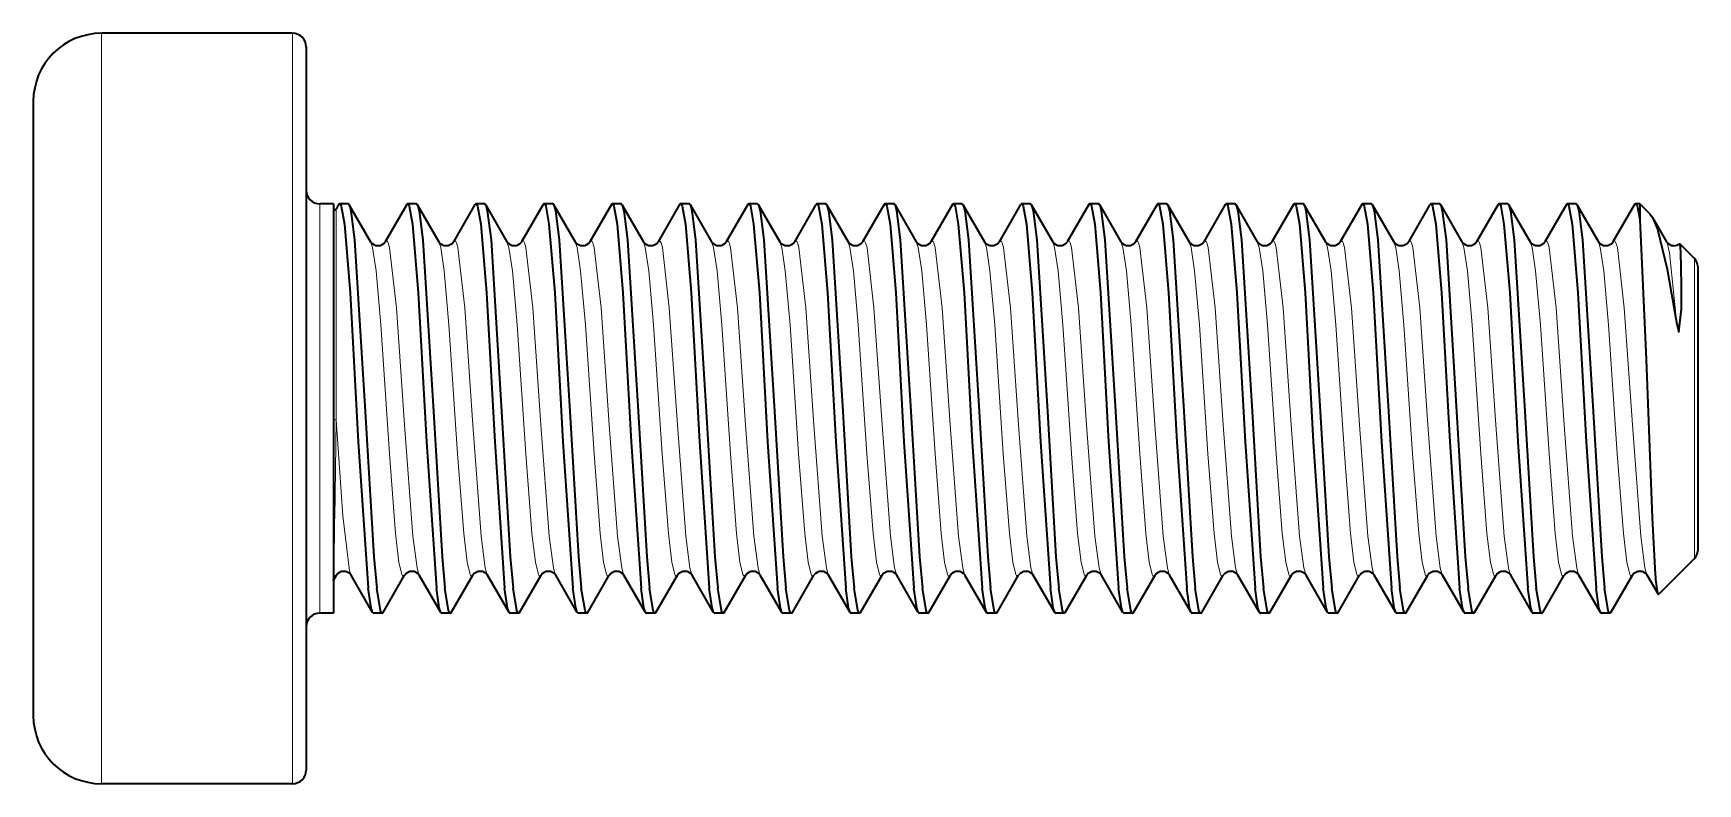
# Model space of a CAD drawing. Extents: x 552 to 708, y 360 to 465.
# Drawn here: x 551.87 to 564.07, y 417.75 to 423.25 of the extents above; entities that cross this region are included whole.
import ezdxf

# ---------------------------------------------------------------- set-up
doc = ezdxf.new("R2010")
doc.units = 0

msp = doc.modelspace()

# ---------------------------------------------------------------- linework, layer by layer
at = {"color": 7, "lineweight": 13, "ltscale": 0.129084}
for p, q in [((552.37, 423.25), (552.37, 418.087)), ((553.77, 423.25), (553.77, 418.087))]:
    msp.add_line(p, q, dxfattribs=at)
at = {"color": 7, "lineweight": 35, "ltscale": 0.035001}
for p, q in [((553.77, 423.25), (552.37, 423.25)), ((553.77, 417.75), (552.37, 417.75))]:
    msp.add_line(p, q, dxfattribs=at)
at = {"color": 7, "lineweight": 35, "ltscale": 0.12439}
msp.add_line((553.87, 423.15), (553.87, 418.174), dxfattribs=at)
at = {"color": 7, "lineweight": 35, "ltscale": 0.105614}
msp.add_line((551.87, 422.75), (551.87, 418.525), dxfattribs=at)
at = {"color": 7, "lineweight": 13, "ltscale": 0.070409}
msp.add_line((553.97, 422), (553.97, 419.184), dxfattribs=at)
at = {"color": 7, "lineweight": 35, "ltscale": 0.002499}
for p, q in [((554.07, 422), (553.97, 422)), ((554.07, 419), (553.97, 419))]:
    msp.add_line(p, q, dxfattribs=at)
at = {"color": 7, "lineweight": 35, "ltscale": 0.070409}
msp.add_line((554.07, 422), (554.07, 419.184), dxfattribs=at)
at = {"color": 7, "lineweight": 35, "ltscale": 0.001563}
for p, q in [((554.177, 422), (554.114, 422)), ((554.677, 422), (554.614, 422)), ((555.177, 422), (555.114, 422)), ((555.677, 422), (555.614, 422)), ((556.177, 422), (556.114, 422)), ((556.677, 422), (556.614, 422)), ((557.177, 422), (557.114, 422)), ((557.677, 422), (557.614, 422)), ((558.177, 422), (558.114, 422)), ((558.677, 422), (558.614, 422)), ((559.177, 422), (559.114, 422)), ((559.677, 422), (559.614, 422)), ((560.177, 422), (560.114, 422)), ((560.677, 422), (560.614, 422)), ((561.177, 422), (561.114, 422)), ((561.677, 422), (561.614, 422)), ((562.177, 422), (562.114, 422)), ((562.677, 422), (562.614, 422)), ((563.177, 422), (563.114, 422)), ((554.427, 419), (554.364, 419)), ((554.927, 419), (554.864, 419)), ((555.427, 419), (555.364, 419)), ((555.927, 419), (555.864, 419)), ((556.427, 419), (556.364, 419)), ((556.927, 419), (556.864, 419)), ((557.427, 419), (557.364, 419)), ((557.927, 419), (557.864, 419)), ((558.427, 419), (558.364, 419)), ((558.927, 419), (558.864, 419)), ((559.427, 419), (559.364, 419)), ((559.927, 419), (559.864, 419)), ((560.427, 419), (560.364, 419)), ((560.927, 419), (560.864, 419)), ((561.427, 419), (561.364, 419)), ((561.927, 419), (561.864, 419)), ((562.427, 419), (562.364, 419)), ((562.927, 419), (562.864, 419)), ((563.427, 419), (563.364, 419))]:
    msp.add_line(p, q, dxfattribs=at)
at = {"color": 7, "lineweight": 35, "ltscale": 0.00078125}
msp.add_line((563.646, 422), (563.614, 422), dxfattribs=at)
at = {"color": 7, "lineweight": 35, "ltscale": 0.002855}
msp.add_line((563.646, 422), (563.646, 421.886), dxfattribs=at)
at = {"color": 7, "lineweight": 35, "ltscale": 0.002614}
msp.add_line((563.72, 421.926), (563.646, 422), dxfattribs=at)
at = {"color": 7, "lineweight": 35, "ltscale": 0.000924375}
msp.add_line((554.107, 421.994), (554.089, 421.962), dxfattribs=at)
at = {"color": 7, "lineweight": 13, "ltscale": 0.000161743}
msp.add_line((554.089, 421.955), (554.089, 421.962), dxfattribs=at)
at = {"color": 7, "lineweight": 13, "ltscale": 0.03847}
msp.add_line((554.089, 420.416), (554.089, 421.955), dxfattribs=at)
at = {"color": 7, "lineweight": 35, "ltscale": 0.007863}
for p, q in [((554.184, 421.994), (554.342, 421.722)), ((554.684, 421.994), (554.842, 421.722)), ((555.184, 421.994), (555.342, 421.722)), ((555.684, 421.994), (555.842, 421.722)), ((556.184, 421.994), (556.342, 421.722)), ((556.684, 421.994), (556.842, 421.722)), ((557.184, 421.994), (557.342, 421.722)), ((557.684, 421.994), (557.842, 421.722)), ((558.184, 421.994), (558.342, 421.722)), ((558.684, 421.994), (558.842, 421.722)), ((559.184, 421.994), (559.342, 421.722)), ((559.684, 421.994), (559.842, 421.722)), ((560.184, 421.994), (560.342, 421.722)), ((560.684, 421.994), (560.842, 421.722)), ((561.184, 421.994), (561.342, 421.722)), ((561.684, 421.994), (561.842, 421.722)), ((562.184, 421.994), (562.342, 421.722)), ((562.684, 421.994), (562.842, 421.722)), ((563.184, 421.994), (563.342, 421.722)), ((554.434, 419.006), (554.592, 419.278)), ((554.934, 419.006), (555.092, 419.278)), ((555.434, 419.006), (555.592, 419.278)), ((555.934, 419.006), (556.092, 419.278)), ((556.434, 419.006), (556.592, 419.278)), ((556.934, 419.006), (557.092, 419.278)), ((557.434, 419.006), (557.592, 419.278)), ((557.934, 419.006), (558.092, 419.278)), ((558.434, 419.006), (558.592, 419.278)), ((558.934, 419.006), (559.092, 419.278)), ((559.434, 419.006), (559.592, 419.278)), ((559.934, 419.006), (560.092, 419.278)), ((560.434, 419.006), (560.592, 419.278)), ((560.934, 419.006), (561.092, 419.278)), ((561.434, 419.006), (561.592, 419.278)), ((561.934, 419.006), (562.092, 419.278)), ((562.434, 419.006), (562.592, 419.278)), ((562.934, 419.006), (563.092, 419.278)), ((563.434, 419.006), (563.592, 419.278))]:
    msp.add_line(p, q, dxfattribs=at)
at = {"color": 7, "lineweight": 35, "ltscale": 0.007861}
for p, q in [((554.607, 421.994), (554.449, 421.722)), ((555.107, 421.994), (554.949, 421.722)), ((555.607, 421.994), (555.449, 421.722)), ((556.107, 421.994), (555.949, 421.722)), ((556.607, 421.994), (556.449, 421.722)), ((557.107, 421.994), (556.949, 421.722)), ((557.607, 421.994), (557.449, 421.722)), ((558.107, 421.994), (557.949, 421.722)), ((558.607, 421.994), (558.449, 421.722)), ((559.107, 421.994), (558.949, 421.722)), ((559.607, 421.994), (559.449, 421.722)), ((560.107, 421.994), (559.949, 421.722)), ((560.607, 421.994), (560.449, 421.722)), ((561.107, 421.994), (560.949, 421.722)), ((561.607, 421.994), (561.449, 421.722)), ((562.107, 421.994), (561.949, 421.722)), ((562.607, 421.994), (562.449, 421.722)), ((563.107, 421.994), (562.949, 421.722)), ((563.607, 421.994), (563.449, 421.722)), ((554.357, 419.006), (554.199, 419.278)), ((554.857, 419.006), (554.699, 419.278)), ((555.357, 419.006), (555.199, 419.278)), ((555.857, 419.006), (555.699, 419.278)), ((556.357, 419.006), (556.199, 419.278)), ((556.857, 419.006), (556.699, 419.278)), ((557.357, 419.006), (557.199, 419.278)), ((557.857, 419.006), (557.699, 419.278)), ((558.357, 419.006), (558.199, 419.278)), ((558.857, 419.006), (558.699, 419.278)), ((559.357, 419.006), (559.199, 419.278)), ((559.857, 419.006), (559.699, 419.278)), ((560.357, 419.006), (560.199, 419.278)), ((560.857, 419.006), (560.699, 419.278)), ((561.357, 419.006), (561.199, 419.278)), ((561.857, 419.006), (561.699, 419.278)), ((562.357, 419.006), (562.199, 419.278)), ((562.857, 419.006), (562.699, 419.278)), ((563.357, 419.006), (563.199, 419.278))]:
    msp.add_line(p, q, dxfattribs=at)
at = {"color": 7, "lineweight": 35, "ltscale": 0.000776718}
msp.add_line((563.72, 421.926), (563.738, 421.901), dxfattribs=at)
at = {"color": 7, "lineweight": 35, "ltscale": 0.005184}
msp.add_line((563.738, 421.901), (563.842, 421.722), dxfattribs=at)
at = {"color": 7, "lineweight": 35, "ltscale": 4.5935e-05}
msp.add_line((563.937, 421.707), (563.938, 421.707), dxfattribs=at)
at = {"color": 7, "lineweight": 35, "ltscale": 0.003822}
msp.add_line((564.047, 421.599), (563.938, 421.707), dxfattribs=at)
at = {"color": 7, "lineweight": 13, "ltscale": 0.051595}
msp.add_line((564.047, 421.599), (564.047, 419.535), dxfattribs=at)
at = {"color": 7, "lineweight": 35, "ltscale": 0.04894}
msp.add_line((564.07, 421.543), (564.07, 419.585), dxfattribs=at)
at = {"color": 7, "lineweight": 13, "ltscale": 0.018132}
msp.add_line((554.089, 420.416), (554.08, 419.691), dxfattribs=at)
at = {"color": 7, "lineweight": 35, "ltscale": 0.003191}
msp.add_line((564.07, 419.585), (564.07, 419.457), dxfattribs=at)
at = {"color": 7, "lineweight": 13, "ltscale": 0.003365}
msp.add_line((564.047, 419.535), (564.047, 419.401), dxfattribs=at)
at = {"color": 7, "lineweight": 35, "ltscale": 0.009268}
msp.add_line((564.047, 419.401), (563.784, 419.139), dxfattribs=at)
at = {"color": 7, "lineweight": 35, "ltscale": 0.000129547}
msp.add_line((554.07, 419.238), (554.071, 419.243), dxfattribs=at)
at = {"color": 7, "lineweight": 13, "ltscale": 0.000856781}
msp.add_line((554.071, 419.284), (554.071, 419.25), dxfattribs=at)
at = {"color": 7, "lineweight": 35, "ltscale": 0.001035}
msp.add_line((554.071, 419.243), (554.092, 419.278), dxfattribs=at)
at = {"color": 7, "lineweight": 13, "ltscale": 0.000188446}
msp.add_line((554.071, 419.25), (554.071, 419.243), dxfattribs=at)
at = {"color": 7, "lineweight": 35, "ltscale": 0.003983}
msp.add_line((563.779, 419.141), (563.699, 419.278), dxfattribs=at)
at = {"color": 7, "lineweight": 13, "ltscale": 0.004591}
msp.add_line((553.97, 419.184), (553.97, 419), dxfattribs=at)
at = {"color": 7, "lineweight": 35, "ltscale": 0.004591}
msp.add_line((554.07, 419.184), (554.07, 419), dxfattribs=at)
at = {"color": 7, "lineweight": 35, "ltscale": 0.006886}
msp.add_line((551.87, 418.525), (551.87, 418.25), dxfattribs=at)
at = {"color": 7, "lineweight": 35, "ltscale": 0.00811}
msp.add_line((553.87, 418.174), (553.87, 417.85), dxfattribs=at)
at = {"color": 7, "lineweight": 13, "ltscale": 0.008416}
for p, q in [((552.37, 418.087), (552.37, 417.75)), ((553.77, 418.087), (553.77, 417.75))]:
    msp.add_line(p, q, dxfattribs=at)
at = {"color": 7, "lineweight": 35}
for points in [[(554.114, 422), (554.116, 422), (554.118, 421.998), (554.121, 421.995), (554.126, 421.983), (554.15, 421.85), (554.192, 421.348), (554.252, 420.256), (554.325, 419.184)], [(554.614, 422), (554.616, 422), (554.618, 421.998), (554.621, 421.995), (554.626, 421.983), (554.65, 421.85), (554.692, 421.348), (554.752, 420.256), (554.825, 419.184)], [(555.114, 422), (555.116, 422), (555.118, 421.998), (555.121, 421.995), (555.126, 421.983), (555.15, 421.85), (555.192, 421.348), (555.252, 420.256), (555.325, 419.184)], [(555.614, 422), (555.616, 422), (555.618, 421.998), (555.621, 421.995), (555.626, 421.983), (555.65, 421.85), (555.692, 421.348), (555.752, 420.256), (555.825, 419.184)], [(556.114, 422), (556.116, 422), (556.118, 421.998), (556.121, 421.995), (556.126, 421.983), (556.15, 421.85), (556.192, 421.348), (556.252, 420.256), (556.325, 419.184)], [(556.614, 422), (556.616, 422), (556.618, 421.998), (556.621, 421.995), (556.626, 421.983), (556.65, 421.85), (556.692, 421.348), (556.752, 420.256), (556.825, 419.184)], [(557.114, 422), (557.116, 422), (557.118, 421.998), (557.121, 421.995), (557.126, 421.983), (557.15, 421.85), (557.192, 421.348), (557.252, 420.256), (557.325, 419.184)], [(557.614, 422), (557.616, 422), (557.618, 421.998), (557.621, 421.995), (557.626, 421.983), (557.65, 421.85), (557.692, 421.348), (557.752, 420.256), (557.825, 419.184)], [(558.114, 422), (558.116, 422), (558.118, 421.998), (558.121, 421.995), (558.126, 421.983), (558.15, 421.85), (558.192, 421.348), (558.252, 420.256), (558.325, 419.184)], [(558.614, 422), (558.616, 422), (558.618, 421.998), (558.621, 421.995), (558.626, 421.983), (558.65, 421.85), (558.692, 421.348), (558.752, 420.256), (558.825, 419.184)], [(559.114, 422), (559.116, 422), (559.118, 421.998), (559.121, 421.995), (559.126, 421.983), (559.15, 421.85), (559.192, 421.348), (559.252, 420.256), (559.325, 419.184)], [(559.614, 422), (559.616, 422), (559.618, 421.998), (559.621, 421.995), (559.626, 421.983), (559.65, 421.85), (559.692, 421.348), (559.752, 420.256), (559.825, 419.184)], [(560.114, 422), (560.116, 422), (560.118, 421.998), (560.121, 421.995), (560.126, 421.983), (560.15, 421.85), (560.192, 421.348), (560.252, 420.256), (560.325, 419.184)], [(560.614, 422), (560.616, 422), (560.618, 421.998), (560.621, 421.995), (560.626, 421.983), (560.65, 421.85), (560.692, 421.348), (560.752, 420.256), (560.825, 419.184)], [(561.114, 422), (561.116, 422), (561.118, 421.998), (561.121, 421.995), (561.126, 421.983), (561.15, 421.85), (561.192, 421.348), (561.252, 420.256), (561.325, 419.184)], [(561.614, 422), (561.616, 422), (561.618, 421.998), (561.621, 421.995), (561.626, 421.983), (561.65, 421.85), (561.692, 421.348), (561.752, 420.256), (561.825, 419.184)], [(562.114, 422), (562.116, 422), (562.118, 421.998), (562.121, 421.995), (562.126, 421.983), (562.15, 421.85), (562.192, 421.348), (562.252, 420.256), (562.325, 419.184)], [(562.614, 422), (562.616, 422), (562.618, 421.998), (562.621, 421.995), (562.626, 421.983), (562.65, 421.85), (562.692, 421.348), (562.752, 420.256), (562.825, 419.184)], [(563.114, 422), (563.116, 422), (563.118, 421.998), (563.121, 421.995), (563.126, 421.983), (563.15, 421.85), (563.192, 421.348), (563.252, 420.256), (563.325, 419.184)], [(563.614, 422), (563.616, 422), (563.618, 421.999), (563.62, 421.996), (563.625, 421.987), (563.646, 421.886)], [(554.184, 421.994), (554.189, 421.983), (554.198, 421.948), (554.225, 421.737), (554.303, 420.479), (554.366, 419.414), (554.387, 419.184)], [(554.684, 421.994), (554.689, 421.983), (554.698, 421.948), (554.725, 421.737), (554.803, 420.479), (554.866, 419.414), (554.887, 419.184)], [(555.184, 421.994), (555.189, 421.983), (555.198, 421.948), (555.225, 421.737), (555.303, 420.479), (555.366, 419.414), (555.387, 419.184)], [(555.684, 421.994), (555.689, 421.983), (555.698, 421.948), (555.725, 421.737), (555.803, 420.479), (555.866, 419.414), (555.887, 419.184)], [(556.184, 421.994), (556.189, 421.983), (556.198, 421.948), (556.225, 421.737), (556.303, 420.479), (556.366, 419.414), (556.387, 419.184)], [(556.684, 421.994), (556.689, 421.983), (556.698, 421.948), (556.725, 421.737), (556.803, 420.479), (556.866, 419.414), (556.887, 419.184)], [(557.184, 421.994), (557.189, 421.983), (557.198, 421.948), (557.225, 421.737), (557.303, 420.479), (557.366, 419.414), (557.387, 419.184)], [(557.684, 421.994), (557.689, 421.983), (557.698, 421.948), (557.725, 421.737), (557.803, 420.479), (557.866, 419.414), (557.887, 419.184)], [(558.184, 421.994), (558.189, 421.983), (558.198, 421.948), (558.225, 421.737), (558.303, 420.479), (558.366, 419.414), (558.387, 419.184)], [(558.684, 421.994), (558.689, 421.983), (558.698, 421.948), (558.725, 421.737), (558.803, 420.479), (558.866, 419.414), (558.887, 419.184)], [(559.184, 421.994), (559.189, 421.983), (559.198, 421.948), (559.225, 421.737), (559.303, 420.479), (559.366, 419.414), (559.387, 419.184)], [(559.684, 421.994), (559.689, 421.983), (559.698, 421.948), (559.725, 421.737), (559.803, 420.479), (559.866, 419.414), (559.887, 419.184)], [(560.184, 421.994), (560.189, 421.983), (560.198, 421.948), (560.225, 421.737), (560.303, 420.479), (560.366, 419.414), (560.387, 419.184)], [(560.684, 421.994), (560.689, 421.983), (560.698, 421.948), (560.725, 421.737), (560.803, 420.479), (560.866, 419.414), (560.887, 419.184)], [(561.184, 421.994), (561.189, 421.983), (561.198, 421.948), (561.225, 421.737), (561.303, 420.479), (561.366, 419.414), (561.387, 419.184)], [(561.684, 421.994), (561.689, 421.983), (561.698, 421.948), (561.725, 421.737), (561.803, 420.479), (561.866, 419.414), (561.887, 419.184)], [(562.184, 421.994), (562.189, 421.983), (562.198, 421.948), (562.225, 421.737), (562.303, 420.479), (562.366, 419.414), (562.387, 419.184)], [(562.684, 421.994), (562.689, 421.983), (562.698, 421.948), (562.725, 421.737), (562.803, 420.479), (562.866, 419.414), (562.887, 419.184)], [(563.184, 421.994), (563.189, 421.983), (563.198, 421.948), (563.225, 421.737), (563.303, 420.479), (563.366, 419.414), (563.387, 419.184)], [(563.646, 421.886), (563.693, 420.858), (563.736, 419.699), (563.759, 419.283)], [(563.738, 421.901), (563.774, 421.814), (563.845, 421.521), (563.916, 421.117)], [(563.952, 421.403), (563.947, 421.649), (563.941, 421.702), (563.939, 421.706), (563.938, 421.707)], [(563.916, 421.117), (563.932, 421.063), (563.95, 421.231), (563.952, 421.403)], [(554.357, 419.006), (554.346, 419.04), (554.325, 419.184)], [(554.427, 419), (554.426, 419), (554.423, 419.002), (554.42, 419.006), (554.414, 419.019), (554.387, 419.184)], [(554.857, 419.006), (554.846, 419.04), (554.825, 419.184)], [(554.927, 419), (554.926, 419), (554.923, 419.002), (554.92, 419.006), (554.914, 419.019), (554.887, 419.184)], [(555.357, 419.006), (555.346, 419.04), (555.325, 419.184)], [(555.427, 419), (555.426, 419), (555.423, 419.002), (555.42, 419.006), (555.414, 419.019), (555.387, 419.184)], [(555.857, 419.006), (555.846, 419.04), (555.825, 419.184)], [(555.927, 419), (555.926, 419), (555.923, 419.002), (555.92, 419.006), (555.914, 419.019), (555.887, 419.184)], [(556.357, 419.006), (556.346, 419.04), (556.325, 419.184)], [(556.427, 419), (556.426, 419), (556.423, 419.002), (556.42, 419.006), (556.414, 419.019), (556.387, 419.184)], [(556.857, 419.006), (556.846, 419.04), (556.825, 419.184)], [(556.927, 419), (556.926, 419), (556.923, 419.002), (556.92, 419.006), (556.914, 419.019), (556.887, 419.184)], [(557.357, 419.006), (557.346, 419.04), (557.325, 419.184)], [(557.427, 419), (557.426, 419), (557.423, 419.002), (557.42, 419.006), (557.414, 419.019), (557.387, 419.184)], [(557.857, 419.006), (557.846, 419.04), (557.825, 419.184)], [(557.927, 419), (557.926, 419), (557.923, 419.002), (557.92, 419.006), (557.914, 419.019), (557.887, 419.184)], [(558.357, 419.006), (558.346, 419.04), (558.325, 419.184)], [(558.427, 419), (558.426, 419), (558.423, 419.002), (558.42, 419.006), (558.414, 419.019), (558.387, 419.184)], [(558.857, 419.006), (558.846, 419.04), (558.825, 419.184)], [(558.927, 419), (558.926, 419), (558.923, 419.002), (558.92, 419.006), (558.914, 419.019), (558.887, 419.184)], [(559.357, 419.006), (559.346, 419.04), (559.325, 419.184)], [(559.427, 419), (559.426, 419), (559.423, 419.002), (559.42, 419.006), (559.414, 419.019), (559.387, 419.184)], [(559.857, 419.006), (559.846, 419.04), (559.825, 419.184)], [(559.927, 419), (559.926, 419), (559.923, 419.002), (559.92, 419.006), (559.914, 419.019), (559.887, 419.184)], [(560.357, 419.006), (560.346, 419.04), (560.325, 419.184)], [(560.427, 419), (560.426, 419), (560.423, 419.002), (560.42, 419.006), (560.414, 419.019), (560.387, 419.184)], [(560.857, 419.006), (560.846, 419.04), (560.825, 419.184)], [(560.927, 419), (560.926, 419), (560.923, 419.002), (560.92, 419.006), (560.914, 419.019), (560.887, 419.184)], [(561.357, 419.006), (561.346, 419.04), (561.325, 419.184)], [(561.427, 419), (561.426, 419), (561.423, 419.002), (561.42, 419.006), (561.414, 419.019), (561.387, 419.184)], [(561.857, 419.006), (561.846, 419.04), (561.825, 419.184)], [(561.927, 419), (561.926, 419), (561.923, 419.002), (561.92, 419.006), (561.914, 419.019), (561.887, 419.184)], [(562.357, 419.006), (562.346, 419.04), (562.325, 419.184)], [(562.427, 419), (562.426, 419), (562.423, 419.002), (562.42, 419.006), (562.414, 419.019), (562.387, 419.184)], [(562.857, 419.006), (562.846, 419.04), (562.825, 419.184)], [(562.927, 419), (562.926, 419), (562.923, 419.002), (562.92, 419.006), (562.914, 419.019), (562.887, 419.184)], [(563.357, 419.006), (563.346, 419.04), (563.325, 419.184)], [(563.427, 419), (563.426, 419), (563.423, 419.002), (563.42, 419.006), (563.414, 419.019), (563.387, 419.184)]]:
    msp.add_lwpolyline(points, dxfattribs=at)
at = {"color": 7, "lineweight": 13}
for points in [[(554.583, 419.271), (554.579, 419.272), (554.577, 419.274), (554.572, 419.283), (554.55, 419.374), (554.525, 419.585), (554.48, 420.168), (554.417, 421.113), (554.382, 421.509), (554.356, 421.68), (554.342, 421.722)], [(554.699, 419.278), (554.694, 419.291), (554.683, 419.333), (554.652, 419.565), (554.591, 420.38), (554.532, 421.237), (554.481, 421.679), (554.471, 421.713), (554.466, 421.724), (554.462, 421.728), (554.461, 421.729), (554.458, 421.729)], [(555.083, 419.271), (555.079, 419.272), (555.077, 419.274), (555.072, 419.283), (555.05, 419.374), (555.025, 419.585), (554.98, 420.168), (554.917, 421.113), (554.882, 421.509), (554.856, 421.68), (554.842, 421.722)], [(555.199, 419.278), (555.194, 419.291), (555.183, 419.333), (555.152, 419.565), (555.091, 420.38), (555.032, 421.237), (554.981, 421.679), (554.971, 421.713), (554.966, 421.724), (554.962, 421.728), (554.961, 421.729), (554.958, 421.729)], [(555.583, 419.271), (555.579, 419.272), (555.577, 419.274), (555.572, 419.283), (555.55, 419.374), (555.525, 419.585), (555.48, 420.168), (555.417, 421.113), (555.382, 421.509), (555.356, 421.68), (555.342, 421.722)], [(555.699, 419.278), (555.694, 419.291), (555.683, 419.333), (555.652, 419.565), (555.591, 420.38), (555.532, 421.237), (555.481, 421.679), (555.471, 421.713), (555.466, 421.724), (555.462, 421.728), (555.461, 421.729), (555.458, 421.729)], [(556.083, 419.271), (556.079, 419.272), (556.077, 419.274), (556.072, 419.283), (556.05, 419.374), (556.025, 419.585), (555.98, 420.168), (555.917, 421.113), (555.882, 421.509), (555.856, 421.68), (555.842, 421.722)], [(556.199, 419.278), (556.194, 419.291), (556.183, 419.333), (556.152, 419.565), (556.091, 420.38), (556.032, 421.237), (555.981, 421.679), (555.971, 421.713), (555.966, 421.724), (555.962, 421.728), (555.961, 421.729), (555.958, 421.729)], [(556.583, 419.271), (556.579, 419.272), (556.577, 419.274), (556.572, 419.283), (556.55, 419.374), (556.525, 419.585), (556.48, 420.168), (556.417, 421.113), (556.382, 421.509), (556.356, 421.68), (556.342, 421.722)], [(556.699, 419.278), (556.694, 419.291), (556.683, 419.333), (556.652, 419.565), (556.591, 420.38), (556.532, 421.237), (556.481, 421.679), (556.471, 421.713), (556.466, 421.724), (556.462, 421.728), (556.461, 421.729), (556.458, 421.729)], [(557.083, 419.271), (557.079, 419.272), (557.077, 419.274), (557.072, 419.283), (557.05, 419.374), (557.025, 419.585), (556.98, 420.168), (556.917, 421.113), (556.882, 421.509), (556.856, 421.68), (556.842, 421.722)], [(557.199, 419.278), (557.194, 419.291), (557.183, 419.333), (557.152, 419.565), (557.091, 420.38), (557.032, 421.237), (556.981, 421.679), (556.971, 421.713), (556.966, 421.724), (556.962, 421.728), (556.961, 421.729), (556.958, 421.729)], [(557.583, 419.271), (557.579, 419.272), (557.577, 419.274), (557.572, 419.283), (557.55, 419.374), (557.525, 419.585), (557.48, 420.168), (557.417, 421.113), (557.382, 421.509), (557.356, 421.68), (557.342, 421.722)], [(557.699, 419.278), (557.694, 419.291), (557.683, 419.333), (557.652, 419.565), (557.591, 420.38), (557.532, 421.237), (557.481, 421.679), (557.471, 421.713), (557.466, 421.724), (557.462, 421.728), (557.461, 421.729), (557.458, 421.729)], [(558.083, 419.271), (558.079, 419.272), (558.077, 419.274), (558.072, 419.283), (558.05, 419.374), (558.025, 419.585), (557.98, 420.168), (557.917, 421.113), (557.882, 421.509), (557.856, 421.68), (557.842, 421.722)], [(558.199, 419.278), (558.194, 419.291), (558.183, 419.333), (558.152, 419.565), (558.091, 420.38), (558.032, 421.237), (557.981, 421.679), (557.971, 421.713), (557.966, 421.724), (557.962, 421.728), (557.961, 421.729), (557.958, 421.729)], [(558.583, 419.271), (558.579, 419.272), (558.577, 419.274), (558.572, 419.283), (558.55, 419.374), (558.525, 419.585), (558.48, 420.168), (558.417, 421.113), (558.382, 421.509), (558.356, 421.68), (558.342, 421.722)], [(558.699, 419.278), (558.694, 419.291), (558.683, 419.333), (558.652, 419.565), (558.591, 420.38), (558.532, 421.237), (558.481, 421.679), (558.471, 421.713), (558.466, 421.724), (558.462, 421.728), (558.461, 421.729), (558.458, 421.729)], [(559.083, 419.271), (559.079, 419.272), (559.077, 419.274), (559.072, 419.283), (559.05, 419.374), (559.025, 419.585), (558.98, 420.168), (558.917, 421.113), (558.882, 421.509), (558.856, 421.68), (558.842, 421.722)], [(559.199, 419.278), (559.194, 419.291), (559.183, 419.333), (559.152, 419.565), (559.091, 420.38), (559.032, 421.237), (558.981, 421.679), (558.971, 421.713), (558.966, 421.724), (558.962, 421.728), (558.961, 421.729), (558.958, 421.729)], [(559.583, 419.271), (559.579, 419.272), (559.577, 419.274), (559.572, 419.283), (559.55, 419.374), (559.525, 419.585), (559.48, 420.168), (559.417, 421.113), (559.382, 421.509), (559.356, 421.68), (559.342, 421.722)], [(559.699, 419.278), (559.694, 419.291), (559.683, 419.333), (559.652, 419.565), (559.591, 420.38), (559.532, 421.237), (559.481, 421.679), (559.471, 421.713), (559.466, 421.724), (559.462, 421.728), (559.461, 421.729), (559.458, 421.729)], [(560.083, 419.271), (560.079, 419.272), (560.077, 419.274), (560.072, 419.283), (560.05, 419.374), (560.025, 419.585), (559.98, 420.168), (559.917, 421.113), (559.882, 421.509), (559.856, 421.68), (559.842, 421.722)], [(560.199, 419.278), (560.194, 419.291), (560.183, 419.333), (560.152, 419.565), (560.091, 420.38), (560.032, 421.237), (559.981, 421.679), (559.971, 421.713), (559.966, 421.724), (559.962, 421.728), (559.961, 421.729), (559.958, 421.729)], [(560.583, 419.271), (560.579, 419.272), (560.577, 419.274), (560.572, 419.283), (560.55, 419.374), (560.525, 419.585), (560.48, 420.168), (560.417, 421.113), (560.382, 421.509), (560.356, 421.68), (560.342, 421.722)], [(560.699, 419.278), (560.694, 419.291), (560.683, 419.333), (560.652, 419.565), (560.591, 420.38), (560.532, 421.237), (560.481, 421.679), (560.471, 421.713), (560.466, 421.724), (560.462, 421.728), (560.461, 421.729), (560.458, 421.729)], [(561.083, 419.271), (561.079, 419.272), (561.077, 419.274), (561.072, 419.283), (561.05, 419.374), (561.025, 419.585), (560.98, 420.168), (560.917, 421.113), (560.882, 421.509), (560.856, 421.68), (560.842, 421.722)], [(561.199, 419.278), (561.194, 419.291), (561.183, 419.333), (561.152, 419.565), (561.091, 420.38), (561.032, 421.237), (560.981, 421.679), (560.971, 421.713), (560.966, 421.724), (560.962, 421.728), (560.961, 421.729), (560.958, 421.729)], [(561.583, 419.271), (561.579, 419.272), (561.577, 419.274), (561.572, 419.283), (561.55, 419.374), (561.525, 419.585), (561.48, 420.168), (561.417, 421.113), (561.382, 421.509), (561.356, 421.68), (561.342, 421.722)], [(561.699, 419.278), (561.694, 419.291), (561.683, 419.333), (561.652, 419.565), (561.591, 420.38), (561.532, 421.237), (561.481, 421.679), (561.471, 421.713), (561.466, 421.724), (561.462, 421.728), (561.461, 421.729), (561.458, 421.729)], [(562.083, 419.271), (562.079, 419.272), (562.077, 419.274), (562.072, 419.283), (562.05, 419.374), (562.025, 419.585), (561.98, 420.168), (561.917, 421.113), (561.882, 421.509), (561.856, 421.68), (561.842, 421.722)], [(562.199, 419.278), (562.194, 419.291), (562.183, 419.333), (562.152, 419.565), (562.091, 420.38), (562.032, 421.237), (561.981, 421.679), (561.971, 421.713), (561.966, 421.724), (561.962, 421.728), (561.961, 421.729), (561.958, 421.729)], [(562.583, 419.271), (562.579, 419.272), (562.577, 419.274), (562.572, 419.283), (562.55, 419.374), (562.525, 419.585), (562.48, 420.168), (562.417, 421.113), (562.382, 421.509), (562.356, 421.68), (562.342, 421.722)], [(562.699, 419.278), (562.694, 419.291), (562.683, 419.333), (562.652, 419.565), (562.591, 420.38), (562.532, 421.237), (562.481, 421.679), (562.471, 421.713), (562.466, 421.724), (562.462, 421.728), (562.461, 421.729), (562.458, 421.729)], [(563.083, 419.271), (563.079, 419.272), (563.077, 419.274), (563.072, 419.283), (563.05, 419.374), (563.025, 419.585), (562.98, 420.168), (562.917, 421.113), (562.882, 421.509), (562.856, 421.68), (562.842, 421.722)], [(563.199, 419.278), (563.194, 419.291), (563.183, 419.333), (563.152, 419.565), (563.091, 420.38), (563.032, 421.237), (562.981, 421.679), (562.971, 421.713), (562.966, 421.724), (562.962, 421.728), (562.961, 421.729), (562.958, 421.729)], [(563.583, 419.271), (563.579, 419.272), (563.577, 419.274), (563.572, 419.283), (563.55, 419.374), (563.525, 419.585), (563.48, 420.168), (563.417, 421.113), (563.382, 421.509), (563.356, 421.68), (563.342, 421.722)], [(563.699, 419.278), (563.694, 419.291), (563.683, 419.333), (563.652, 419.565), (563.591, 420.38), (563.532, 421.237), (563.481, 421.679), (563.471, 421.713), (563.466, 421.724), (563.462, 421.728), (563.461, 421.729), (563.458, 421.729)], [(563.916, 421.117), (563.864, 421.641), (563.849, 421.704), (563.842, 421.722)], [(554.199, 419.278), (554.188, 419.31), (554.138, 419.713), (554.089, 420.416)]]:
    msp.add_lwpolyline(points, dxfattribs=at)
at = {"color": 7, "lineweight": 35}
for centre, radius, start, end in [((552.37, 422.75), 0.5, 90, 180), ((553.77, 423.15), 0.1, 0.0336, 89.9664), ((553.97, 422.1), 0.1, 180.0336, 269.9664), ((554.117, 421.99), 0.0102, 103.7005, 160.1604), ((554.175, 421.99), 0.0102, 19.8408, 76.3035), ((554.617, 421.99), 0.0102, 103.7459, 160.225), ((554.675, 421.99), 0.0102, 19.8408, 76.3035), ((555.117, 421.99), 0.0102, 103.7459, 160.225), ((555.175, 421.99), 0.0102, 19.8408, 76.3035), ((555.617, 421.99), 0.0102, 103.7459, 160.225), ((555.675, 421.99), 0.0102, 19.8408, 76.3035), ((556.117, 421.99), 0.0102, 103.7459, 160.225), ((556.175, 421.99), 0.0102, 19.8408, 76.3035), ((556.617, 421.99), 0.0102, 103.7459, 160.225), ((556.675, 421.99), 0.0102, 19.8408, 76.3035), ((557.117, 421.99), 0.0102, 103.7459, 160.225), ((557.175, 421.99), 0.0102, 19.8408, 76.3035), ((557.617, 421.99), 0.0102, 103.7459, 160.225), ((557.675, 421.99), 0.0102, 19.8408, 76.3035), ((558.117, 421.99), 0.0102, 103.7459, 160.225), ((558.175, 421.99), 0.0102, 19.8408, 76.3035), ((558.617, 421.99), 0.0102, 103.7459, 160.225), ((558.675, 421.99), 0.0102, 19.8408, 76.3035), ((559.117, 421.99), 0.0102, 103.7459, 160.225), ((559.175, 421.99), 0.0102, 19.8408, 76.3035), ((559.617, 421.99), 0.0102, 103.7459, 160.225), ((559.675, 421.99), 0.0102, 19.8408, 76.3035), ((560.117, 421.99), 0.0102, 103.7459, 160.225), ((560.175, 421.99), 0.0102, 19.8408, 76.3035), ((560.617, 421.99), 0.0102, 103.7459, 160.225), ((560.675, 421.99), 0.0102, 19.8408, 76.3035), ((561.117, 421.99), 0.0102, 103.7459, 160.225), ((561.175, 421.99), 0.0102, 19.8408, 76.3035), ((561.617, 421.99), 0.0102, 103.7459, 160.225), ((561.675, 421.99), 0.0102, 19.8408, 76.3035), ((562.117, 421.99), 0.0102, 103.7459, 160.225), ((562.175, 421.99), 0.0102, 19.8408, 76.3035), ((562.617, 421.99), 0.0102, 103.7459, 160.225), ((562.675, 421.99), 0.0102, 19.8408, 76.3035), ((563.117, 421.99), 0.0102, 103.7459, 160.225), ((563.175, 421.99), 0.0102, 19.8408, 76.3035), ((563.617, 421.99), 0.0102, 103.7459, 160.225), ((554.08, 421.967), 0.01, 180, 329.891), ((554.395, 421.757), 0.0632, 213.5255, 270.918), ((554.397, 421.757), 0.0632, 269.082, 326.4745), ((554.895, 421.757), 0.0632, 213.5256, 270.918), ((554.897, 421.757), 0.0632, 269.082, 326.4745), ((555.395, 421.757), 0.0632, 213.5255, 270.918), ((555.397, 421.757), 0.0632, 269.082, 326.4745), ((555.895, 421.757), 0.0632, 213.5256, 270.918), ((555.897, 421.757), 0.0632, 269.082, 326.4745), ((556.395, 421.757), 0.0632, 213.5255, 270.918), ((556.397, 421.757), 0.0632, 269.082, 326.4745), ((556.895, 421.757), 0.0632, 213.5256, 270.918), ((556.897, 421.757), 0.0632, 269.082, 326.4745), ((557.395, 421.757), 0.0632, 213.5255, 270.918), ((557.397, 421.757), 0.0632, 269.082, 326.4745), ((557.895, 421.757), 0.0632, 213.5255, 270.918), ((557.897, 421.757), 0.0632, 269.082, 326.4745), ((558.395, 421.757), 0.0632, 213.5256, 270.918), ((558.397, 421.757), 0.0632, 269.082, 326.4745), ((558.895, 421.757), 0.0632, 213.5256, 270.918), ((558.897, 421.757), 0.0632, 269.082, 326.4745), ((559.395, 421.757), 0.0632, 213.5255, 270.918), ((559.397, 421.757), 0.0632, 269.082, 326.4744), ((559.895, 421.757), 0.0632, 213.5256, 270.918), ((559.897, 421.757), 0.0632, 269.082, 326.4745), ((560.395, 421.757), 0.0632, 213.5255, 270.918), ((560.397, 421.757), 0.0632, 269.082, 326.4745), ((560.895, 421.757), 0.0632, 213.5256, 270.918), ((560.897, 421.757), 0.0632, 269.082, 326.4745), ((561.395, 421.757), 0.0632, 213.5256, 270.918), ((561.397, 421.757), 0.0632, 269.082, 326.4745), ((561.895, 421.757), 0.0632, 213.5256, 270.918), ((561.897, 421.757), 0.0632, 269.082, 326.4745), ((562.395, 421.757), 0.0632, 213.5256, 270.918), ((562.397, 421.757), 0.0632, 269.082, 326.4745), ((562.895, 421.757), 0.0632, 213.5256, 270.918), ((562.897, 421.757), 0.0632, 269.082, 326.4745), ((563.395, 421.757), 0.0632, 213.5256, 270.918), ((563.397, 421.757), 0.0632, 269.082, 326.4745), ((563.895, 421.757), 0.0632, 213.5521, 270.9155), ((563.896, 421.759), 0.0659, 269.8887, 308.2451), ((563.99, 421.543), 0.08, 0.0045, 44.9955), ((563.99, 419.457), 0.08, 315.0045, 359.9955), ((554.145, 419.243), 0.0632, 89.082, 146.4745), ((554.147, 419.243), 0.0632, 33.5302, 90.9176), ((554.645, 419.243), 0.0632, 89.082, 146.4744), ((554.647, 419.243), 0.0632, 33.5255, 90.918), ((555.145, 419.243), 0.0632, 89.082, 146.4744), ((555.147, 419.243), 0.0632, 33.5255, 90.918), ((555.645, 419.243), 0.0632, 89.082, 146.4745), ((555.647, 419.243), 0.0632, 33.5255, 90.918), ((556.145, 419.243), 0.0632, 89.082, 146.4745), ((556.147, 419.243), 0.0632, 33.5255, 90.918), ((556.645, 419.243), 0.0632, 89.082, 146.4745), ((556.647, 419.243), 0.0632, 33.5255, 90.918), ((557.145, 419.243), 0.0632, 89.082, 146.4744), ((557.147, 419.243), 0.0632, 33.5255, 90.918), ((557.645, 419.243), 0.0632, 89.082, 146.4745), ((557.647, 419.243), 0.0632, 33.5255, 90.918), ((558.145, 419.243), 0.0632, 89.082, 146.4745), ((558.147, 419.243), 0.0632, 33.5255, 90.918), ((558.645, 419.243), 0.0632, 89.082, 146.4744), ((558.647, 419.243), 0.0632, 33.5255, 90.918), ((559.145, 419.243), 0.0632, 89.082, 146.4744), ((559.147, 419.243), 0.0632, 33.5255, 90.918), ((559.645, 419.243), 0.0632, 89.082, 146.4744), ((559.647, 419.243), 0.0632, 33.5255, 90.918), ((560.145, 419.243), 0.0632, 89.082, 146.4744), ((560.147, 419.243), 0.0632, 33.5255, 90.918), ((560.645, 419.243), 0.0632, 89.082, 146.4745), ((560.647, 419.243), 0.0632, 33.5255, 90.918), ((561.145, 419.243), 0.0632, 89.082, 146.4745), ((561.147, 419.243), 0.0632, 33.5255, 90.918), ((561.645, 419.243), 0.0632, 89.082, 146.4745), ((561.647, 419.243), 0.0632, 33.5255, 90.918), ((562.145, 419.243), 0.0632, 89.082, 146.4745), ((562.147, 419.243), 0.0632, 33.5255, 90.918), ((562.645, 419.243), 0.0632, 89.082, 146.4744), ((562.647, 419.243), 0.0632, 33.5255, 90.918), ((563.145, 419.243), 0.0632, 89.082, 146.4744), ((563.147, 419.243), 0.0632, 33.5255, 90.918), ((563.645, 419.243), 0.0632, 89.082, 146.4744), ((563.647, 419.243), 0.0632, 33.5255, 90.918), ((564.413, 419.296), 0.654, 181.0957, 193.7504), ((563.782, 419.141), 0.00303, 186.8071, 311.0721), ((553.97, 418.9), 0.1, 90.0336, 179.9664), ((554.367, 419.01), 0.0102, 199.775, 256.2541), ((554.425, 419.01), 0.0102, 283.6965, 340.1592), ((554.867, 419.01), 0.0102, 199.775, 256.2541), ((554.925, 419.01), 0.0102, 283.6965, 340.1592), ((555.367, 419.01), 0.0102, 199.775, 256.2541), ((555.425, 419.01), 0.0102, 283.6965, 340.1592), ((555.867, 419.01), 0.0102, 199.775, 256.2541), ((555.925, 419.01), 0.0102, 283.6965, 340.1592), ((556.367, 419.01), 0.0102, 199.775, 256.2541), ((556.425, 419.01), 0.0102, 283.6965, 340.1592), ((556.867, 419.01), 0.0102, 199.775, 256.2541), ((556.925, 419.01), 0.0102, 283.6965, 340.1592), ((557.367, 419.01), 0.0102, 199.775, 256.2541), ((557.425, 419.01), 0.0102, 283.6965, 340.1592), ((557.867, 419.01), 0.0102, 199.775, 256.2541), ((557.925, 419.01), 0.0102, 283.6965, 340.1592), ((558.367, 419.01), 0.0102, 199.775, 256.2541), ((558.425, 419.01), 0.0102, 283.6965, 340.1592), ((558.867, 419.01), 0.0102, 199.775, 256.2541), ((558.925, 419.01), 0.0102, 283.6965, 340.1592), ((559.367, 419.01), 0.0102, 199.775, 256.2541), ((559.425, 419.01), 0.0102, 283.6965, 340.1592), ((559.867, 419.01), 0.0102, 199.775, 256.2541), ((559.925, 419.01), 0.0102, 283.6965, 340.1592), ((560.367, 419.01), 0.0102, 199.775, 256.2541), ((560.425, 419.01), 0.0102, 283.6965, 340.1592), ((560.867, 419.01), 0.0102, 199.775, 256.2541), ((560.925, 419.01), 0.0102, 283.6965, 340.1592), ((561.367, 419.01), 0.0102, 199.775, 256.2541), ((561.425, 419.01), 0.0102, 283.6965, 340.1592), ((561.867, 419.01), 0.0102, 199.775, 256.2541), ((561.925, 419.01), 0.0102, 283.6965, 340.1592), ((562.367, 419.01), 0.0102, 199.775, 256.2541), ((562.425, 419.01), 0.0102, 283.6965, 340.1592), ((562.867, 419.01), 0.0102, 199.775, 256.2541), ((562.925, 419.01), 0.0102, 283.6965, 340.1592), ((563.367, 419.01), 0.0102, 199.775, 256.2541), ((563.425, 419.01), 0.0102, 283.6965, 340.1592), ((552.37, 418.25), 0.5, 180, 270), ((553.77, 417.85), 0.1, 270.0336, 359.9664)]:
    msp.add_arc(centre, radius, start, end, dxfattribs=at)
at = {"color": 7, "lineweight": 13}
for centre, radius, start, end in [((554.08, 421.96), 0.01, 180.3011, 329.7355), ((554.461, 421.717), 0.0124, 103.658, 160.0842), ((554.961, 421.717), 0.0124, 103.658, 160.0842), ((555.461, 421.717), 0.0124, 103.658, 160.0842), ((555.961, 421.717), 0.0124, 103.658, 160.0842), ((556.461, 421.717), 0.0124, 103.658, 160.0842), ((556.961, 421.717), 0.0124, 103.658, 160.0842), ((557.461, 421.717), 0.0124, 103.658, 160.0842), ((557.961, 421.717), 0.0124, 103.658, 160.0842), ((558.461, 421.717), 0.0124, 103.658, 160.0842), ((558.961, 421.717), 0.0124, 103.658, 160.0842), ((559.461, 421.717), 0.0124, 103.658, 160.0842), ((559.961, 421.717), 0.0124, 103.658, 160.0842), ((560.461, 421.717), 0.0124, 103.658, 160.0842), ((560.961, 421.717), 0.0124, 103.658, 160.0842), ((561.461, 421.717), 0.0124, 103.658, 160.0842), ((561.961, 421.717), 0.0124, 103.658, 160.0842), ((562.461, 421.717), 0.0124, 103.658, 160.0842), ((562.961, 421.717), 0.0124, 103.658, 160.0842), ((563.461, 421.717), 0.0124, 103.658, 160.0842), ((554.08, 420.384), 0.0338, 75.4758, 107.6666), ((534.336, 419.891), 19.744, 358.2391, 359.4201), ((554.09, 419.288), 0.0189, 190.7605, 248.1303), ((554.08, 419.283), 0.0124, 283.658, 340.0842), ((554.58, 419.283), 0.0124, 283.658, 340.0842), ((555.08, 419.283), 0.0124, 283.658, 340.0842), ((555.58, 419.283), 0.0124, 283.658, 340.0842), ((556.08, 419.283), 0.0124, 283.658, 340.0842), ((556.58, 419.283), 0.0124, 283.658, 340.0842), ((557.08, 419.283), 0.0124, 283.658, 340.0842), ((557.58, 419.283), 0.0124, 283.658, 340.0842), ((558.08, 419.283), 0.0124, 283.658, 340.0842), ((558.58, 419.283), 0.0124, 283.658, 340.0842), ((559.08, 419.283), 0.0124, 283.658, 340.0842), ((559.58, 419.283), 0.0124, 283.658, 340.0842), ((560.08, 419.283), 0.0124, 283.658, 340.0842), ((560.58, 419.283), 0.0124, 283.658, 340.0842), ((561.08, 419.283), 0.0124, 283.658, 340.0842), ((561.58, 419.283), 0.0124, 283.658, 340.0842), ((562.08, 419.283), 0.0124, 283.658, 340.0842), ((562.58, 419.283), 0.0124, 283.658, 340.0842), ((563.08, 419.283), 0.0124, 283.658, 340.0842), ((563.58, 419.283), 0.0124, 283.658, 340.0842)]:
    msp.add_arc(centre, radius, start, end, dxfattribs=at)

doc.saveas('drawing.dxf')
